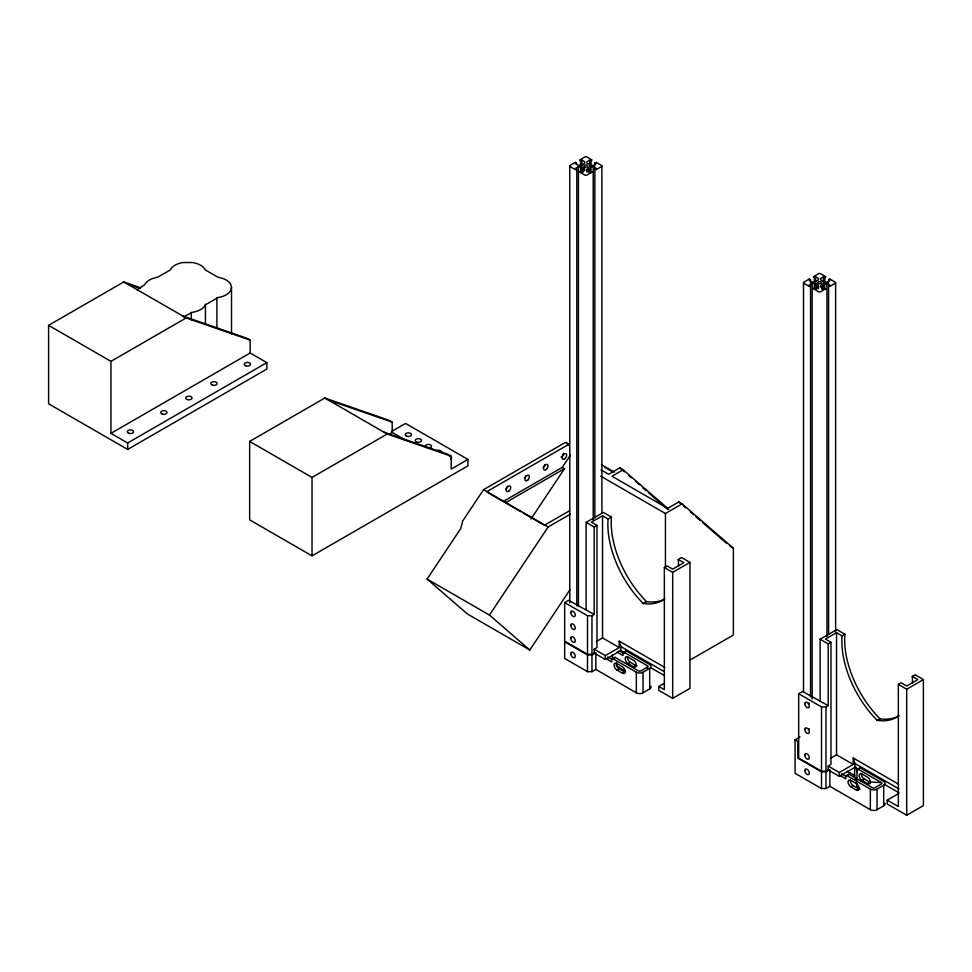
<?xml version="1.0" encoding="UTF-8"?>
<svg xmlns="http://www.w3.org/2000/svg" width="972" height="972" viewBox="0 0 972 972"><rect width="100%" height="100%" fill="white"/><g stroke="black" fill="none" stroke-linecap="round" stroke-linejoin="round"><path stroke-width="1.46" d="M586.104 609.796L586.104 522.365L594.184 527.018L594.184 614.462L568.571 600.319L564.671 602.567L564.671 641.143L587.501 654.314L591.96 654.314L594.184 653.038L594.184 649.174L596.966 647.571L596.966 525.415L591.401 522.207L602.531 515.768L608.108 518.987A76.618 44.238 60 0 0 637.778 597.695L643.172 603.527L648.579 603.928A76.618 44.238 60 0 0 664.836 598.898M617.038 652.078L622.979 655.517L622.979 652.941A1.58 0.911 60 0 1 624.085 652.297L626.32 651.009L649.697 664.508A4.726 2.722 0 0 1 649.697 668.372L643.027 672.223A4.726 2.722 0 0 1 636.344 672.223L612.955 658.724A1.58 0.911 60 0 0 611.838 659.368L611.838 661.944L605.69 658.396M650.924 686.293A4.726 2.734 0 0 1 649.697 688.929L643.027 692.805A4.726 2.722 0 0 1 636.344 692.805L636.344 672.223M643.027 692.805L643.027 672.223M649.697 688.929L649.697 668.372M800.041 736.983L795.06 739.85L795.06 773.287L821.51 788.559L825.969 788.559L829.857 786.312L870.353 809.676A4.726 2.722 0 0 0 877.036 809.676L883.706 805.812A4.726 2.734 0 0 0 884.933 803.176M821.51 788.559L821.51 771.841L797.842 758.184L797.842 741.466L795.06 739.85M825.969 788.559L825.969 771.841L829.857 769.593M820.113 700.958L820.113 639.236L828.193 643.901L828.193 705.623L802.58 691.481L798.68 693.729L798.68 758.014L821.51 771.197L825.969 771.197L828.193 769.909L828.193 766.058L830.975 764.442L830.975 642.298L825.41 639.078L836.54 632.651L842.117 635.87A76.618 44.238 60 0 0 871.787 714.578L877.194 720.41L882.588 720.811A76.618 44.238 60 0 0 898.845 715.781M829.857 786.312L829.857 770.978M859.564 788.025L856.988 786.53L856.988 783.797M870.353 809.676L870.353 789.106L846.964 775.607A1.58 0.911 60 0 0 845.847 776.251L845.847 778.827L839.699 775.267M877.036 809.676L877.036 789.106L883.706 785.255A4.726 2.722 0 0 0 883.706 781.391L860.329 767.892A1.58 0.911 60 0 0 859.248 768.22M883.706 805.812L883.706 785.255M861.557 773.53L861.471 774.307A3.937 2.272 60 0 0 862.857 777.892L869.819 782.339A3.937 2.272 60 0 0 870.535 782.654M594.852 166.042L594.852 163.004L596.128 163.746L593.236 165.422L591.012 165.422L586.894 163.041L586.894 161.753L589.785 160.088L591.061 160.817L592.009 159.955L586.942 157.027A1.58 0.911 0 0 0 584.719 157.027L579.579 160.076L580.6 160.817L581.876 160.088L584.767 161.753L584.767 163.041L583.042 164.426L578.425 165.422L575.533 163.746L576.809 163.004L575.303 162.47L575.922 162.494M828.581 282.755L828.581 279.729L829.857 280.471L826.965 282.135L824.742 282.135L820.623 279.754L820.623 278.478L823.515 276.801L824.791 277.542L825.738 276.668L820.672 273.752A1.58 0.911 0 0 0 818.448 273.752L813.297 276.838L814.329 277.542L815.605 276.801L818.497 278.478L818.497 279.754L814.378 282.135L812.155 282.135L809.263 280.471L810.539 279.729L810.539 282.755M825.823 288.66L820.672 291.746A1.58 0.911 0 0 1 818.448 291.746L813.309 288.623L814.329 287.955L815.605 288.696L818.497 287.019M136.882 289.802L144.694 284.711A18.116 10.461 0 0 1 157.488 277.312L170.294 269.924A18.116 10.461 0 0 1 183.101 262.525L192.48 262.525A18.116 10.461 0 0 1 205.286 269.924L218.093 277.312A18.116 10.461 0 0 1 230.899 284.711L231.518 287.408L230.899 290.118A18.116 10.461 0 0 1 218.093 297.517L205.286 304.904A18.116 10.461 0 0 1 192.48 312.304L183.659 316.811M592.009 172.105L586.942 175.033A1.58 0.911 0 0 1 584.719 175.033L579.579 171.983L580.6 171.242L581.876 171.971L584.767 170.307L584.767 169.019L583.042 167.634L578.425 166.637L575.533 168.314L576.809 169.055L576.809 605.86M588.376 171.194L588.619 167.634L591.012 166.637L593.236 166.637L596.128 168.314L594.852 169.055L594.852 517.894M822.105 289.437L822.348 284.359L826.965 283.362L829.857 285.027L828.581 285.768L828.581 634.607M488.637 493.108L486.899 491.601L568.899 444.265L565.558 442.333L483.558 489.681L462.684 521.016L460.728 528.574L427.097 579.069L467.447 614.012L529.801 650.013L569.932 589.773M503.265 501.443L562.278 467.374L570.406 455.175M530.967 518.999L564.501 468.662L562.278 467.374M529.801 650.013L489.451 615.069L548.147 526.97L570.272 514.188M825.69 288.854L820.623 287.019L820.623 285.744L822.105 284.881M250.156 352.994L250.156 340.127L186.126 317.953L110.954 361.353L110.954 433.354L250.156 352.994L266.85 362.629L266.85 369.068L127.66 449.428L48.6 403.781L48.6 325.341L123.76 281.953L140.843 287.87M575.254 162.494L570.236 165.386A1.58 0.911 0 0 0 570.236 166.674L575.303 169.59L576.809 169.055M594.852 163.004L596.358 162.47L601.425 165.386A1.58 0.911 0 0 1 601.425 166.674L596.152 169.638M588.376 168.168L586.894 169.019L586.894 172.056M110.954 433.354L127.66 443.001L266.85 362.629M391.424 431.592L405.555 423.428L467.921 459.428L467.921 465.855L312.024 555.863L249.658 519.862L249.658 441.422L324.83 398.034L388.849 420.208L392.19 422.14L392.19 432.431L405.142 439.903M249.658 441.422L312.024 477.434L387.184 434.034L451.215 456.208L451.215 469.075L467.921 459.428M389.578 433.937L392.19 432.431M810.539 279.729L809.044 279.183L803.966 282.111A1.58 0.911 0 0 0 803.966 283.387L809.044 286.315L810.539 285.768L810.539 696.803M817.027 287.919L816.772 284.359L814.378 283.362L812.155 283.362L809.263 285.027L810.539 285.768M828.581 279.729L830.088 279.183L835.155 282.111A1.58 0.911 0 0 1 835.155 283.387L829.881 286.363M505.489 502.731L564.501 468.662M668.663 509.231L623.137 469.804L619.796 467.872L608.654 474.3L600.951 469.853M623.137 469.804L611.995 476.231L667.679 508.38L678.808 501.953L682.15 503.873L733.374 548.244L733.374 635.032L690.266 659.915M544.806 525.038L569.531 510.762M586.104 522.365L603.369 512.402L611.437 517.055A76.618 44.238 60 0 0 646.514 601.595A76.618 44.238 60 0 0 661.798 600.344L664.228 599.202M594.184 527.018L596.966 525.415M608.108 518.987L611.437 517.055M600.647 476.11L665.443 513.52L682.15 503.873M658.773 686.463L664.338 689.683L664.338 567.527L667.12 565.923L672.685 569.13L683.826 562.703L678.249 559.483L681.591 557.563L689.95 562.387L689.95 688.395L672.685 698.358L658.773 690.327L658.773 686.463L663.827 683.547M564.671 602.567L587.501 615.75L591.96 615.75L594.184 614.462M664.338 567.527L672.685 572.35L689.95 562.387M643.172 603.527L646.514 601.595M596.346 641.496L602.531 637.924L619.237 647.571L619.237 641.143L664.86 667.485M636.344 692.805L595.848 669.429L591.96 671.676L587.501 671.676L564.671 658.494L564.671 641.787L587.501 654.958L591.96 654.958L595.848 652.71M594.184 649.174L605.313 655.602L619.237 647.571M594.184 653.038L605.313 659.466L620.901 650.462L647.474 665.796L647.474 668.797M611.838 659.368L615.179 657.437L638.568 670.947A1.58 0.911 0 0 0 640.791 670.947L647.474 667.084A1.58 0.911 0 0 0 647.474 665.796M616.856 669.975L622.42 673.195A3.937 2.272 60 0 0 625.203 671.591A3.937 2.272 60 0 0 622.42 666.768L616.856 663.548A3.937 2.272 60 0 0 614.073 665.152A3.937 2.272 60 0 0 616.856 669.975L619.079 668.687L624.644 671.907A3.937 2.272 60 0 0 625.373 672.211M636.308 664.884L636.247 664.265A3.937 2.272 60 0 0 633.562 660.34L627.985 657.121A3.937 2.272 60 0 0 625.203 658.724A3.937 2.272 60 0 0 627.985 663.548L630.245 662.248L635.809 665.468A3.937 2.272 60 0 0 637.195 665.832M622.42 673.195L624.644 671.907M627.985 663.548L633.562 666.768L635.809 665.468M820.113 639.236L836.819 629.601L844.899 634.254A76.618 44.238 60 0 0 879.976 718.806A76.618 44.238 60 0 0 895.261 717.543L898.906 715.829M828.193 643.901L830.975 642.298M842.117 635.87L844.899 634.254M798.68 693.729L821.51 706.911L825.969 706.911L828.193 705.623M887.205 800.126L898.347 806.553L898.347 684.409L901.129 682.794L906.694 686.013L917.835 679.586L912.271 676.366L915.053 674.762L923.4 679.586L923.4 805.594L906.694 815.241L887.205 803.99L887.205 800.126L898.602 793.553M898.347 684.409L906.694 689.221L923.4 679.586M877.194 720.41L879.976 718.806M830.355 758.379L836.54 754.807L853.246 764.442L853.246 758.014L898.541 784.173M828.193 766.058L839.322 772.485L853.246 764.442M828.193 769.909L839.322 776.336L854.923 767.345L881.483 782.679A1.58 0.911 0 0 1 881.483 783.967L874.8 787.818A1.58 0.911 0 0 1 872.577 787.818L849.188 774.319L846.964 775.607M856.988 780.407L856.988 769.824L860.329 767.892M850.865 786.858L856.429 790.078A3.937 2.272 60 0 0 859.212 788.462A3.937 2.272 60 0 0 856.429 783.639L850.865 780.431A3.937 2.272 60 0 0 848.082 782.035A3.937 2.272 60 0 0 850.865 786.858L853.088 785.57L858.653 788.79A3.937 2.272 60 0 0 860.05 789.155M861.994 780.431L867.571 783.639A3.937 2.272 60 0 0 870.353 782.035L870.256 781.148A3.937 2.272 60 0 0 867.571 777.211L861.994 774.004A3.937 2.272 60 0 0 859.212 775.607A3.937 2.272 60 0 0 861.994 780.431L864.254 779.131M856.429 790.078L858.653 788.79M867.571 783.639L869.819 782.339M830.088 286.315L828.581 285.768M575.303 169.59L575.922 169.565M809.044 286.315L809.652 286.278M821.51 771.841L825.969 771.841M595.8 162.47L596.407 162.494M594.852 169.055L596.358 169.59M829.529 279.183L830.137 279.207M809.044 279.183L809.652 279.207M870.341 781.95L881.483 782.679M861.131 781.342L863.889 781.524M127.101 283.873L139.907 288.32M182.785 316.022L246.815 338.207L250.156 340.127M328.172 399.954L392.19 422.14M383.843 432.103L447.873 454.288L451.215 456.208M817.027 284.881L818.497 285.744L818.497 288.769M591.96 171.752L589.785 171.971L586.894 170.307M601.486 464.689L614.353 472.113M604.912 467.459L612.652 471.942M730.033 546.313L733.374 548.244M123.76 281.953L186.126 317.953M324.83 398.034L387.184 434.034M483.558 489.681L548.147 526.97M489.924 493.849L520.81 511.685M523.386 513.167L543.968 525.05M853.246 758.014L854.923 763.482L898.918 788.887M884.678 784.526L898.918 792.739M619.237 641.143L620.901 646.599L663.925 671.445M841.667 773.834L845.519 776.057M650.888 667.776L663.925 675.297M48.6 325.341L110.954 361.353M607.658 656.963L611.51 659.174M427.097 579.069L489.451 615.069M847.207 771.233L854.631 775.534L855.518 779.666M619.164 650.73L624 653.524M616.199 665.735L625.324 671.008M678.808 501.953L681.093 503.921M683.365 505.89L685.637 507.87M690.193 511.807L693.607 514.759M695.891 516.74L700.435 520.676M702.72 522.657L726.619 543.348M619.796 467.872L624.352 471.821M628.896 475.758L631.18 477.738M635.724 481.675L639.139 484.639M642.565 487.592L645.979 490.544M648.251 492.525L667.606 509.279M566.603 443.244L568.693 445.042M855.81 766.896L856.988 772.388M856.113 782.411L856.988 786.53M636.332 665.067L636.344 665.152A3.937 2.272 60 0 1 633.562 666.768M906.694 689.221L906.694 815.241M854.923 763.482L854.923 767.345M854.631 767.054L854.631 775.534M839.322 772.485L839.322 776.336M836.54 632.651L836.54 754.807M835.616 282.743L835.616 631.593M826.965 283.362L826.965 636.757M825.969 706.911L825.969 771.197M824.791 277.542L824.791 282.087M824.742 283.362L824.742 289.425M823.515 276.801L823.515 282.864M823.26 284.213L823.26 288.769M822.348 284.359L822.348 288.903M821.51 706.911L821.51 771.197M816.772 284.359L816.772 288.903M815.86 284.213L815.86 288.769M815.605 276.801L815.605 282.864M814.378 283.362L814.378 289.425M814.329 277.542L814.329 282.087M812.155 283.362L812.155 698.941M803.504 282.743L803.504 692.258M672.685 572.35L672.685 698.358M665.443 513.52L665.443 567.271M620.901 646.599L620.901 650.462M612.299 654.982L612.299 659.235M605.313 655.602L605.313 659.466M602.531 515.768L602.531 637.924M601.887 166.03L601.887 513.35M595.848 654.107L595.848 669.429M593.236 166.637L593.236 520.032M591.96 615.75L591.96 654.314M591.96 654.958L591.96 671.676M591.061 160.817L591.061 165.374M591.012 166.637L591.012 172.712M589.785 160.088L589.785 166.151M589.53 167.5L589.53 172.044M588.619 167.634L588.619 172.19M587.501 615.75L587.501 654.314M587.501 654.958L587.501 671.676M583.297 168.168L583.297 171.194M583.042 167.634L583.042 172.19M582.131 167.5L582.131 172.044M581.876 160.088L581.876 166.151M580.6 160.817L580.6 165.374M580.649 166.637L580.649 172.712M578.425 166.637L578.425 606.479M569.774 166.03L569.774 602.847M312.024 477.434L312.024 555.863M231.518 287.408L231.518 333.918M216.914 297.602L216.914 327.6M205.444 304.224L205.444 323.725M191.302 312.389L191.302 319.885M127.66 443.001L127.66 449.428M563.335 453.268A3.147 1.823 -60 0 1 563.25 453.973M563.031 454.726A3.147 1.823 -60 0 1 561.099 457.119M544.599 464.75A3.147 1.823 -60 0 1 544.028 466.232M543.567 466.9A3.147 1.823 -60 0 1 543.02 467.471M525.949 475.515A3.147 1.823 -60 0 1 524.37 478.248M507.287 486.279A3.147 1.823 -60 0 1 507.068 487.033M506.716 487.774A3.147 1.823 -60 0 1 505.719 489.013M450.656 456.536A3.147 1.823 0 0 1 450.656 459.112M449.246 456.062A3.147 1.823 0 0 1 450 456.245M436.829 450.461A3.147 1.823 0 0 1 440.328 450.595A3.147 1.823 0 0 1 441.446 452.502M426.161 447.533A3.147 1.823 0 0 1 426.805 444.678A3.147 1.823 0 0 1 431.422 445.784A3.147 1.823 0 0 1 428.385 448.068M678.249 559.483A76.618 44.238 60 0 1 678.468 566.409M619.079 668.687A3.937 2.272 60 0 1 616.673 662.479M630.245 662.248A3.937 2.272 60 0 1 627.548 656.647M625.203 651.653A1.58 0.911 60 0 1 626.32 651.009M614.073 658.08A1.58 0.911 60 0 1 615.179 657.437M856.988 769.824A1.58 0.911 60 0 1 858.106 769.18M848.082 774.963A1.58 0.911 60 0 1 849.188 774.319M877.036 789.106A4.726 2.722 0 0 1 870.353 789.106M853.088 785.57A3.937 2.272 60 0 1 850.403 779.969M912.271 676.366A76.618 44.238 60 0 1 912.477 683.292M809.36 703.643A3.147 1.823 60 0 1 809.008 702.902M809.36 729.352A3.147 1.823 60 0 1 809.008 728.611M162.275 414.036A3.147 1.823 0 0 0 167.002 412.456A3.147 1.823 0 0 0 162.275 410.889A3.147 1.823 0 0 0 162.275 414.036M128.875 433.318A3.147 1.823 0 0 0 133.589 431.75A3.147 1.823 0 0 0 128.875 430.171A3.147 1.823 0 0 0 128.875 433.318M187.329 399.565A3.147 1.823 0 0 0 192.055 397.998A3.147 1.823 0 0 0 187.329 396.418A3.147 1.823 0 0 0 187.329 399.565M212.382 385.106A3.147 1.823 0 0 0 217.108 383.527A3.147 1.823 0 0 0 212.382 381.947A3.147 1.823 0 0 0 212.382 385.106M245.795 365.812A3.147 1.823 0 0 0 250.521 364.245A3.147 1.823 0 0 0 245.795 362.665A3.147 1.823 0 0 0 245.795 365.812M565.024 458.626A3.147 1.823 -60 0 0 566.02 453.754A3.147 1.823 -60 0 0 562.29 457.059A3.147 1.823 -60 0 0 565.024 458.626M527.711 480.168A3.147 1.823 -60 0 0 528.707 475.296A3.147 1.823 -60 0 0 524.977 478.601A3.147 1.823 -60 0 0 527.711 480.168M546.361 469.403A3.147 1.823 -60 0 0 547.37 464.519A3.147 1.823 -60 0 0 543.64 467.824A3.147 1.823 -60 0 0 546.361 469.403M509.061 490.945A3.147 1.823 -60 0 0 510.057 486.061A3.147 1.823 -60 0 0 506.327 489.366A3.147 1.823 -60 0 0 509.061 490.945M406.77 436.258A3.147 1.823 0 0 0 411.496 434.678A3.147 1.823 0 0 0 406.77 433.099A3.147 1.823 0 0 0 406.77 436.258M416.138 441.75A3.147 1.823 0 0 0 421.411 440.936A3.147 1.823 0 0 0 417.547 438.712A3.147 1.823 0 0 0 416.138 441.75M570.795 638.252A3.147 1.823 60 0 0 574.136 642.407A3.147 1.823 60 0 0 574.136 637.948A3.147 1.823 60 0 0 570.795 638.252M570.795 625.385A3.147 1.823 60 0 0 574.136 629.54A3.147 1.823 60 0 0 574.136 625.093A3.147 1.823 60 0 0 570.795 625.385M570.795 612.53A3.147 1.823 60 0 0 574.136 616.685A3.147 1.823 60 0 0 574.136 612.226A3.147 1.823 60 0 0 570.795 612.53M570.795 653.67A3.147 1.823 60 0 0 574.136 657.825A3.147 1.823 60 0 0 574.136 653.378A3.147 1.823 60 0 0 570.795 653.67M804.804 770.553A3.147 1.823 60 0 0 808.145 774.708A3.147 1.823 60 0 0 808.145 770.261A3.147 1.823 60 0 0 804.804 770.553M818.4 283.666A1.968 1.142 0 0 0 821.522 282.864A1.968 1.142 0 0 0 818.764 281.71A1.968 1.142 0 0 0 818.4 283.666M804.804 703.692A3.147 1.823 60 0 0 808.145 707.847A3.147 1.823 60 0 0 808.145 703.4A3.147 1.823 60 0 0 804.804 703.692M804.804 755.123A3.147 1.823 60 0 0 808.145 759.278A3.147 1.823 60 0 0 808.145 754.831A3.147 1.823 60 0 0 804.804 755.123M804.804 729.413A3.147 1.823 60 0 0 808.145 733.568A3.147 1.823 60 0 0 808.145 729.109A3.147 1.823 60 0 0 804.804 729.413M584.67 166.953A1.968 1.142 0 0 0 587.793 166.151A1.968 1.142 0 0 0 585.035 164.997A1.968 1.142 0 0 0 584.67 166.953"/></g></svg>
